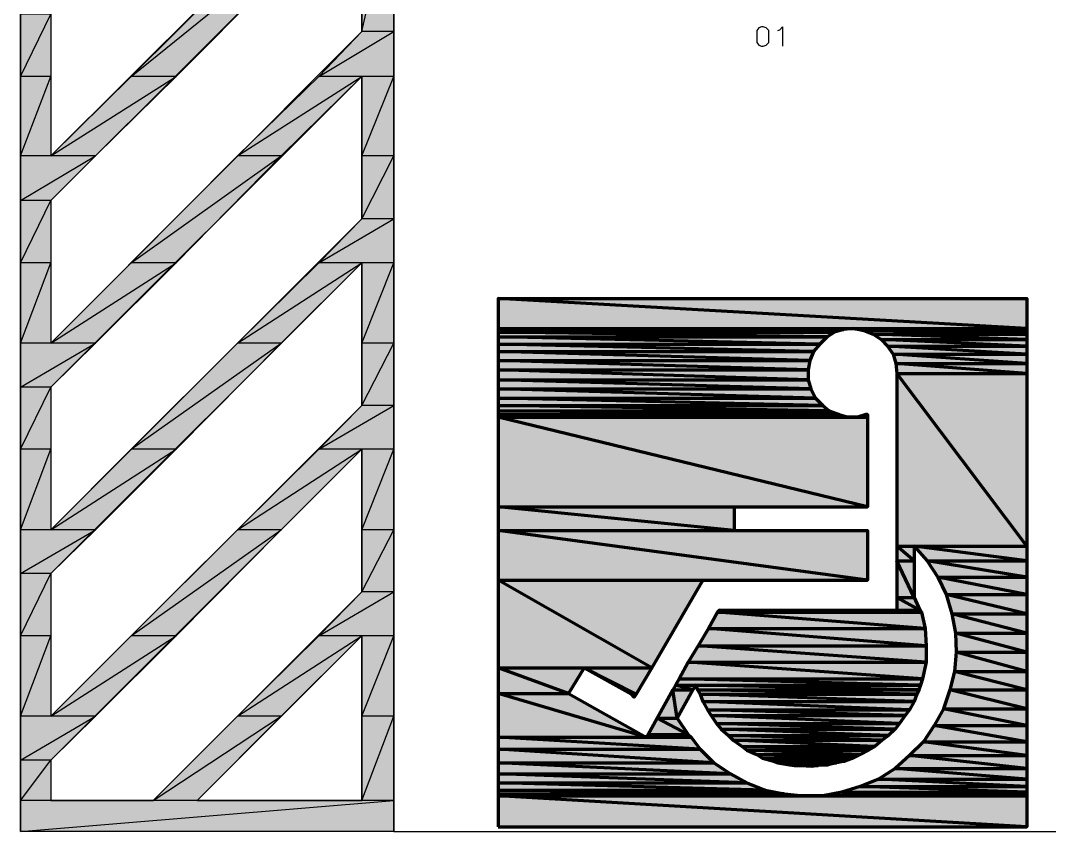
# Model space of a CAD drawing. Header units: millimetres. Extents: x 2273 to 2522, y 1034 to 1187.
# Drawn here: x 2295.446 to 2298.754, y 1128.524 to 1131.132 of the extents above; entities that cross this region are included whole.
import ezdxf

# ---------------------------------------------------------------- set-up
doc = ezdxf.new("R2010")
doc.units = ezdxf.units.MM
doc.linetypes.add('DASHED', pattern=[19.05, 12.7, -6.35])
doc.layers.add('LAYER8', color=8, linetype='Continuous')
doc.layers.add('PAREDES', color=4, linetype='Continuous', lineweight=100)
doc.layers.add('projeção coberta', color=252, linetype='DASHED', lineweight=0)

# ---------------------------------------------------------------- blocks, each defined once
blk = doc.blocks.new('FA')
at = {"layer": 'projeção coberta', "linetype": 'Continuous'}
for points in [[(85.9946, 166.7069), (84.2946, 166.8039), (84.2946, 166.7069), (85.9946, 166.7069), (84.2946, 166.8039), (85.9946, 166.8039)], [(85.4064, 166.7039), (84.2946, 166.7069), (84.2946, 166.7039), (85.4064, 166.7039), (84.2946, 166.7069), (85.4387, 166.7069)], [(85.9946, 166.7039), (85.4387, 166.7069), (85.4564, 166.7039), (85.9946, 166.7039), (85.4387, 166.7069), (85.9946, 166.7069)], [(85.377, 166.6951), (84.2946, 166.7039), (84.2946, 166.6951), (85.377, 166.6951), (84.2946, 166.7039), (85.4064, 166.7039)], [(85.3534, 166.6804), (84.2946, 166.6951), (84.2946, 166.6804), (85.3534, 166.6804), (84.2946, 166.6951), (85.377, 166.6951)], [(85.3299, 166.6569), (84.2946, 166.6804), (84.2946, 166.6569), (85.3299, 166.6569), (84.2946, 166.6804), (85.3534, 166.6804)], [(85.9946, 166.701), (85.4564, 166.7039), (85.4711, 166.701), (85.9946, 166.701), (85.4564, 166.7039), (85.9946, 166.7039)], [(85.9946, 166.6892), (85.4711, 166.701), (85.5005, 166.6892), (85.9946, 166.6892), (85.4711, 166.701), (85.9946, 166.701)], [(85.9946, 166.6716), (85.5005, 166.6892), (85.527, 166.6716), (85.9946, 166.6716), (85.5005, 166.6892), (85.9946, 166.6892)], [(85.3093, 166.6333), (84.2946, 166.6569), (84.2946, 166.6333), (85.3093, 166.6333), (84.2946, 166.6569), (85.3299, 166.6569)], [(85.9946, 166.651), (85.527, 166.6716), (85.5475, 166.651), (85.9946, 166.651), (85.527, 166.6716), (85.9946, 166.6716)], [(85.9946, 166.6245), (85.5475, 166.651), (85.5652, 166.6245), (85.9946, 166.6245), (85.5475, 166.651), (85.9946, 166.651)], [(85.2975, 166.6039), (84.2946, 166.6333), (84.2946, 166.6039), (85.2975, 166.6039), (84.2946, 166.6333), (85.3093, 166.6333)], [(85.9946, 166.5951), (85.5652, 166.6245), (85.574, 166.5951), (85.9946, 166.5951), (85.5652, 166.6245), (85.9946, 166.6245)], [(85.2917, 166.5745), (84.2946, 166.6039), (84.2946, 166.5745), (85.2917, 166.5745), (84.2946, 166.6039), (85.2975, 166.6039)], [(85.2917, 166.5422), (84.2946, 166.5745), (84.2946, 166.5422), (85.2917, 166.5422), (84.2946, 166.5745), (85.2917, 166.5745)], [(85.9946, 166.5627), (85.574, 166.5951), (85.577, 166.5627), (85.9946, 166.5627), (85.574, 166.5951), (85.9946, 166.5951)], [(85.3005, 166.5127), (84.2946, 166.5422), (84.2946, 166.5127), (85.3005, 166.5127), (84.2946, 166.5422), (85.2917, 166.5422)], [(85.9946, 166.0069), (85.577, 166.5627), (85.577, 166.0069), (85.9946, 166.0069), (85.577, 166.5627), (85.9946, 166.5627)], [(85.3152, 166.4833), (84.2946, 166.5127), (84.2946, 166.4833), (85.3152, 166.4833), (84.2946, 166.5127), (85.3005, 166.5127)], [(85.3387, 166.4598), (84.2946, 166.4833), (84.2946, 166.4598), (85.3387, 166.4598), (84.2946, 166.4833), (85.3152, 166.4833)], [(85.3593, 166.4422), (84.2946, 166.4598), (84.2946, 166.4422), (85.3593, 166.4422), (84.2946, 166.4598), (85.3387, 166.4598)], [(85.3917, 166.4304), (84.2946, 166.4422), (84.2946, 166.4304), (85.3917, 166.4304), (84.2946, 166.4422), (85.3593, 166.4422)], [(85.4211, 166.4216), (84.2946, 166.4304), (84.2946, 166.4216), (85.4211, 166.4216), (84.2946, 166.4304), (85.3917, 166.4304)], [(85.4828, 166.1333), (84.2946, 166.4216), (84.2946, 166.1333), (85.4828, 166.1333), (84.2946, 166.4216), (85.4828, 166.4216)], [(85.4828, 166.4216), (85.477, 166.4304), (85.4505, 166.4216), (85.4828, 166.4216), (85.477, 166.4304), (85.4828, 166.4304)], [(85.0534, 166.0569), (84.2946, 166.1333), (84.2946, 166.0569), (85.0534, 166.0569), (84.2946, 166.1333), (85.0534, 166.1333)], [(85.4828, 165.898), (84.2946, 166.0569), (84.2946, 165.898), (85.4828, 165.898), (84.2946, 166.0569), (85.4828, 166.0569)], [(85.6328, 165.9598), (85.577, 166.0069), (85.577, 165.9598), (85.6328, 165.9598), (85.577, 166.0069), (85.6328, 166.0069)], [(85.9946, 165.9598), (85.6328, 166.0069), (85.674, 165.9598), (85.9946, 165.9598), (85.6328, 166.0069), (85.9946, 166.0069)], [(85.6328, 165.8422), (85.577, 165.9598), (85.577, 165.8422), (85.6328, 165.8422), (85.577, 165.9598), (85.6328, 165.9598)], [(85.9946, 165.9069), (85.674, 165.9598), (85.7093, 165.9069), (85.9946, 165.9069), (85.674, 165.9598), (85.9946, 165.9598)], [(84.7887, 165.6157), (84.2946, 165.898), (84.2946, 165.6157), (84.7887, 165.6157), (84.2946, 165.898), (84.9534, 165.898)], [(85.9946, 165.851), (85.7093, 165.9069), (85.7358, 165.851), (85.9946, 165.851), (85.7093, 165.9069), (85.9946, 165.9069)], [(85.9946, 165.7892), (85.7358, 165.851), (85.7534, 165.7892), (85.9946, 165.7892), (85.7358, 165.851), (85.9946, 165.851)], [(85.6505, 165.801), (85.577, 165.8422), (85.577, 165.801), (85.6505, 165.801), (85.577, 165.8422), (85.6328, 165.8422)], [(85.6681, 165.7422), (85.0005, 165.7951), (84.9711, 165.7422), (85.6681, 165.7422), (85.0005, 165.7951), (85.6564, 165.7951)], [(85.6564, 165.7951), (85.0064, 165.801), (85.0005, 165.7951), (85.6564, 165.7951), (85.0064, 165.801), (85.6505, 165.801)], [(85.9946, 165.7275), (85.7534, 165.7892), (85.7652, 165.7275), (85.9946, 165.7275), (85.7534, 165.7892), (85.9946, 165.7892)], [(85.6711, 165.6863), (84.9711, 165.7422), (84.9387, 165.6863), (85.6711, 165.6863), (84.9711, 165.7422), (85.6681, 165.7422)], [(85.9946, 165.6657), (85.7652, 165.7275), (85.7681, 165.6657), (85.9946, 165.6657), (85.7652, 165.7275), (85.9946, 165.7275)], [(85.6711, 165.6333), (84.9387, 165.6863), (84.9064, 165.6333), (85.6711, 165.6333), (84.9387, 165.6863), (85.6711, 165.6863)], [(85.9946, 165.6039), (85.7681, 165.6657), (85.7623, 165.6039), (85.9946, 165.6039), (85.7681, 165.6657), (85.9946, 165.6657)], [(84.5211, 165.5333), (84.2946, 165.6157), (84.2946, 165.5333), (84.5211, 165.5333), (84.2946, 165.6157), (84.5711, 165.6157)], [(84.7387, 165.5304), (84.5711, 165.6157), (84.724, 165.5304), (84.7387, 165.5304), (84.5711, 165.6157), (84.7887, 165.6157)], [(85.6593, 165.5804), (84.9064, 165.6333), (84.877, 165.5804), (85.6593, 165.5804), (84.9064, 165.6333), (85.6711, 165.6333)], [(85.6534, 165.5598), (84.877, 165.5804), (84.8652, 165.5598), (85.6534, 165.5598), (84.877, 165.5804), (85.6593, 165.5804)], [(85.9946, 165.5451), (85.7623, 165.6039), (85.7475, 165.5451), (85.9946, 165.5451), (85.7623, 165.6039), (85.9946, 165.6039)], [(84.9211, 165.5451), (84.8652, 165.5598), (84.8564, 165.5451), (84.9211, 165.5451), (84.8652, 165.5598), (84.9299, 165.5598)], [(85.6475, 165.5451), (84.9299, 165.5598), (84.9358, 165.5451), (85.6475, 165.5451), (84.9299, 165.5598), (85.6534, 165.5598)], [(84.7711, 165.3922), (84.2946, 165.5333), (84.2946, 165.3922), (84.7711, 165.3922), (84.2946, 165.5333), (84.5211, 165.5333)], [(84.724, 165.5304), (84.7387, 165.5304), (84.7328, 165.5216)], [(84.8711, 165.4539), (84.8564, 165.5451), (84.8064, 165.4539), (84.8711, 165.4539), (84.8564, 165.5451), (84.9211, 165.5451)], [(85.6417, 165.5304), (84.9358, 165.5451), (84.9446, 165.5304), (85.6417, 165.5304), (84.9358, 165.5451), (85.6475, 165.5451)], [(85.6328, 165.5069), (84.9446, 165.5304), (84.9534, 165.5069), (85.6328, 165.5069), (84.9446, 165.5304), (85.6417, 165.5304)], [(85.9946, 165.4833), (85.7475, 165.5451), (85.727, 165.4833), (85.9946, 165.4833), (85.7475, 165.5451), (85.9946, 165.5451)], [(85.6181, 165.4804), (84.9534, 165.5069), (84.9681, 165.4804), (85.6181, 165.4804), (84.9534, 165.5069), (85.6328, 165.5069)], [(85.9946, 165.4304), (85.727, 165.4833), (85.6975, 165.4304), (85.9946, 165.4304), (85.727, 165.4833), (85.9946, 165.4833)], [(84.9064, 165.401), (84.8064, 165.4539), (84.777, 165.401), (84.9064, 165.401), (84.8064, 165.4539), (84.8711, 165.4539)], [(85.6034, 165.4627), (84.9681, 165.4804), (84.9799, 165.4627), (85.6034, 165.4627), (84.9681, 165.4804), (85.6181, 165.4804)], [(85.5858, 165.4363), (84.9799, 165.4627), (84.9975, 165.4363), (85.5858, 165.4363), (84.9799, 165.4627), (85.6034, 165.4627)], [(85.5711, 165.4186), (84.9975, 165.4363), (85.0123, 165.4186), (85.5711, 165.4186), (84.9975, 165.4363), (85.5858, 165.4363)], [(85.5505, 165.398), (85.0123, 165.4186), (85.0358, 165.398), (85.5505, 165.398), (85.0123, 165.4186), (85.5711, 165.4186)], [(85.9946, 165.3775), (85.6975, 165.4304), (85.6623, 165.3775), (85.9946, 165.3775), (85.6975, 165.4304), (85.9946, 165.4304)], [(84.9446, 165.3539), (84.2946, 165.3922), (84.2946, 165.3539), (84.9446, 165.3539), (84.2946, 165.3922), (84.9152, 165.3922)], [(84.9152, 165.3922), (84.777, 165.401), (84.7711, 165.3922), (84.9152, 165.3922), (84.777, 165.401), (84.9064, 165.401)], [(85.5299, 165.3833), (85.0358, 165.398), (85.0505, 165.3833), (85.5299, 165.3833), (85.0358, 165.398), (85.5505, 165.398)], [(85.5064, 165.3627), (85.0505, 165.3833), (85.0799, 165.3627), (85.5064, 165.3627), (85.0505, 165.3833), (85.5299, 165.3833)], [(84.9887, 165.3098), (84.2946, 165.3539), (84.2946, 165.3098), (84.9887, 165.3098), (84.2946, 165.3539), (84.9446, 165.3539)], [(85.4858, 165.351), (85.0799, 165.3627), (85.0946, 165.351), (85.4858, 165.351), (85.0799, 165.3627), (85.5064, 165.3627)], [(85.4593, 165.3363), (85.0946, 165.351), (85.127, 165.3363), (85.4593, 165.3363), (85.0946, 165.351), (85.4858, 165.351)], [(85.9946, 165.3333), (85.6623, 165.3775), (85.6181, 165.3333), (85.9946, 165.3333), (85.6623, 165.3775), (85.9946, 165.3775)], [(85.4358, 165.3245), (85.127, 165.3363), (85.1446, 165.3245), (85.4358, 165.3245), (85.127, 165.3363), (85.4593, 165.3363)], [(85.4093, 165.3157), (85.1446, 165.3245), (85.1799, 165.3157), (85.4093, 165.3157), (85.1446, 165.3245), (85.4358, 165.3245)], [(85.3828, 165.3098), (85.1799, 165.3157), (85.1946, 165.3098), (85.3828, 165.3098), (85.1799, 165.3157), (85.4093, 165.3157)], [(85.9946, 165.2922), (85.6181, 165.3333), (85.5711, 165.2922), (85.9946, 165.2922), (85.6181, 165.3333), (85.9946, 165.3333)], [(85.0417, 165.2745), (84.2946, 165.3098), (84.2946, 165.2745), (85.0417, 165.2745), (84.2946, 165.3098), (84.9887, 165.3098)], [(85.3564, 165.3039), (85.1946, 165.3098), (85.2328, 165.3039), (85.3564, 165.3039), (85.1946, 165.3098), (85.3828, 165.3098)], [(85.2475, 165.301), (85.324, 165.301), (85.2328, 165.3039), (85.2475, 165.301), (85.324, 165.301), (85.3034, 165.298)], [(85.2328, 165.3039), (85.3564, 165.3039), (85.324, 165.301)], [(85.9946, 165.2569), (85.5711, 165.2922), (85.5181, 165.2569), (85.9946, 165.2569), (85.5711, 165.2922), (85.9946, 165.2922)], [(85.0946, 165.2451), (84.2946, 165.2745), (84.2946, 165.2451), (85.0946, 165.2451), (84.2946, 165.2745), (85.0417, 165.2745)], [(85.9946, 165.2333), (85.5181, 165.2569), (85.4593, 165.2333), (85.9946, 165.2333), (85.5181, 165.2569), (85.9946, 165.2569)], [(85.1534, 165.2216), (84.2946, 165.2451), (84.2946, 165.2216), (85.1534, 165.2216), (84.2946, 165.2451), (85.0946, 165.2451)], [(85.2152, 165.2098), (84.2946, 165.2216), (84.2946, 165.2098), (85.2152, 165.2098), (84.2946, 165.2216), (85.1534, 165.2216)], [(85.9946, 165.2157), (85.4593, 165.2333), (85.4005, 165.2157), (85.9946, 165.2157), (85.4593, 165.2333), (85.9946, 165.2333)], [(85.277, 165.2039), (84.2946, 165.2098), (84.2946, 165.2039), (85.277, 165.2039), (84.2946, 165.2098), (85.2152, 165.2098)], [(85.9946, 165.1039), (84.2946, 165.2039), (84.2946, 165.1039), (85.9946, 165.1039), (84.2946, 165.2039), (85.9946, 165.2039)], [(85.9946, 165.2039), (85.4005, 165.2157), (85.3387, 165.2039), (85.9946, 165.2039), (85.4005, 165.2157), (85.9946, 165.2157)]]:
    blk.add_hatch(color=150, dxfattribs=at).paths.add_polyline_path(points)
at = {"layer": 'PAREDES', "color": 150, "linetype": 'Continuous'}
for points in [[(84.2946, 166.7069), (85.9946, 166.7069), (84.2946, 166.8039), (84.2946, 166.7069)], [(85.9946, 166.7069), (84.2946, 166.8039), (85.9946, 166.8039), (85.9946, 166.7069)], [(84.2946, 166.7039), (85.4064, 166.7039), (84.2946, 166.7069), (84.2946, 166.7039)], [(85.4064, 166.7039), (84.2946, 166.7069), (85.4387, 166.7069), (85.4064, 166.7039)], [(85.4564, 166.7039), (85.9946, 166.7039), (85.4387, 166.7069), (85.4564, 166.7039)], [(85.9946, 166.7039), (85.4387, 166.7069), (85.9946, 166.7069), (85.9946, 166.7039)], [(84.2946, 166.6951), (85.377, 166.6951), (84.2946, 166.7039), (84.2946, 166.6951)], [(85.377, 166.6951), (84.2946, 166.7039), (85.4064, 166.7039), (85.377, 166.6951)], [(84.2946, 166.6804), (85.3534, 166.6804), (84.2946, 166.6951), (84.2946, 166.6804)], [(85.3534, 166.6804), (84.2946, 166.6951), (85.377, 166.6951), (85.3534, 166.6804)], [(84.2946, 166.6569), (85.3299, 166.6569), (84.2946, 166.6804), (84.2946, 166.6569)], [(85.3299, 166.6569), (84.2946, 166.6804), (85.3534, 166.6804), (85.3299, 166.6569)], [(85.4711, 166.701), (85.9946, 166.701), (85.4564, 166.7039), (85.4711, 166.701)], [(85.9946, 166.701), (85.4564, 166.7039), (85.9946, 166.7039), (85.9946, 166.701)], [(85.5005, 166.6892), (85.9946, 166.6892), (85.4711, 166.701), (85.5005, 166.6892)], [(85.9946, 166.6892), (85.4711, 166.701), (85.9946, 166.701), (85.9946, 166.6892)], [(85.527, 166.6716), (85.9946, 166.6716), (85.5005, 166.6892), (85.527, 166.6716)], [(85.9946, 166.6716), (85.5005, 166.6892), (85.9946, 166.6892), (85.9946, 166.6716)], [(84.2946, 166.6333), (85.3093, 166.6333), (84.2946, 166.6569), (84.2946, 166.6333)], [(85.3093, 166.6333), (84.2946, 166.6569), (85.3299, 166.6569), (85.3093, 166.6333)], [(85.5475, 166.651), (85.9946, 166.651), (85.527, 166.6716), (85.5475, 166.651)], [(85.9946, 166.651), (85.527, 166.6716), (85.9946, 166.6716), (85.9946, 166.651)], [(85.5652, 166.6245), (85.9946, 166.6245), (85.5475, 166.651), (85.5652, 166.6245)], [(85.9946, 166.6245), (85.5475, 166.651), (85.9946, 166.651), (85.9946, 166.6245)], [(84.2946, 166.6039), (85.2975, 166.6039), (84.2946, 166.6333), (84.2946, 166.6039)], [(85.2975, 166.6039), (84.2946, 166.6333), (85.3093, 166.6333), (85.2975, 166.6039)], [(85.574, 166.5951), (85.9946, 166.5951), (85.5652, 166.6245), (85.574, 166.5951)], [(85.9946, 166.5951), (85.5652, 166.6245), (85.9946, 166.6245), (85.9946, 166.5951)], [(84.2946, 166.5745), (85.2917, 166.5745), (84.2946, 166.6039), (84.2946, 166.5745)], [(85.2917, 166.5745), (84.2946, 166.6039), (85.2975, 166.6039), (85.2917, 166.5745)], [(84.2946, 166.5422), (85.2917, 166.5422), (84.2946, 166.5745), (84.2946, 166.5422)], [(85.2917, 166.5422), (84.2946, 166.5745), (85.2917, 166.5745), (85.2917, 166.5422)], [(85.577, 166.5627), (85.9946, 166.5627), (85.574, 166.5951), (85.577, 166.5627)], [(85.9946, 166.5627), (85.574, 166.5951), (85.9946, 166.5951), (85.9946, 166.5627)], [(84.2946, 166.5127), (85.3005, 166.5127), (84.2946, 166.5422), (84.2946, 166.5127)], [(85.3005, 166.5127), (84.2946, 166.5422), (85.2917, 166.5422), (85.3005, 166.5127)], [(85.577, 166.0069), (85.9946, 166.0069), (85.577, 166.5627), (85.577, 166.0069)], [(85.9946, 166.0069), (85.577, 166.5627), (85.9946, 166.5627), (85.9946, 166.0069)], [(84.2946, 166.4833), (85.3152, 166.4833), (84.2946, 166.5127), (84.2946, 166.4833)], [(85.3152, 166.4833), (84.2946, 166.5127), (85.3005, 166.5127), (85.3152, 166.4833)], [(84.2946, 166.4598), (85.3387, 166.4598), (84.2946, 166.4833), (84.2946, 166.4598)], [(85.3387, 166.4598), (84.2946, 166.4833), (85.3152, 166.4833), (85.3387, 166.4598)], [(84.2946, 166.4422), (85.3593, 166.4422), (84.2946, 166.4598), (84.2946, 166.4422)], [(85.3593, 166.4422), (84.2946, 166.4598), (85.3387, 166.4598), (85.3593, 166.4422)], [(84.2946, 166.4304), (85.3917, 166.4304), (84.2946, 166.4422), (84.2946, 166.4304)], [(85.3917, 166.4304), (84.2946, 166.4422), (85.3593, 166.4422), (85.3917, 166.4304)], [(84.2946, 166.4216), (85.4211, 166.4216), (84.2946, 166.4304), (84.2946, 166.4216)], [(85.4211, 166.4216), (84.2946, 166.4304), (85.3917, 166.4304), (85.4211, 166.4216)], [(84.2946, 166.1333), (85.4828, 166.1333), (84.2946, 166.4216), (84.2946, 166.1333)], [(85.4828, 166.1333), (84.2946, 166.4216), (85.4828, 166.4216), (85.4828, 166.1333)], [(85.4211, 166.4216), (85.4828, 166.4216), (85.4505, 166.4216), (85.4211, 166.4216)], [(85.4505, 166.4216), (85.4828, 166.4216), (85.477, 166.4304), (85.4505, 166.4216)], [(85.4828, 166.4216), (85.4505, 166.4216), (85.4828, 166.4216), (85.4828, 166.4216)], [(85.4828, 166.4304), (85.477, 166.4304), (85.477, 166.4304), (85.4828, 166.4304)], [(85.4828, 166.4216), (85.477, 166.4304), (85.4828, 166.4304), (85.4828, 166.4216)], [(84.2946, 166.0569), (85.0534, 166.0569), (84.2946, 166.1333), (84.2946, 166.0569)], [(85.0534, 166.0569), (84.2946, 166.1333), (85.0534, 166.1333), (85.0534, 166.0569)], [(84.2946, 165.898), (85.4828, 165.898), (84.2946, 166.0569), (84.2946, 165.898)], [(85.4828, 165.898), (84.2946, 166.0569), (85.4828, 166.0569), (85.4828, 165.898)], [(85.577, 165.9598), (85.6328, 165.9598), (85.577, 166.0069), (85.577, 165.9598)], [(85.6328, 165.9598), (85.577, 166.0069), (85.6328, 166.0069), (85.6328, 165.9598)], [(85.674, 165.9598), (85.9946, 165.9598), (85.6328, 166.0069), (85.674, 165.9598)], [(85.9946, 165.9598), (85.6328, 166.0069), (85.9946, 166.0069), (85.9946, 165.9598)], [(85.577, 165.8422), (85.6328, 165.8422), (85.577, 165.9598), (85.577, 165.8422)], [(85.6328, 165.8422), (85.577, 165.9598), (85.6328, 165.9598), (85.6328, 165.8422)], [(85.7093, 165.9069), (85.9946, 165.9069), (85.674, 165.9598), (85.7093, 165.9069)], [(85.9946, 165.9069), (85.674, 165.9598), (85.9946, 165.9598), (85.9946, 165.9069)], [(84.2946, 165.6157), (84.7887, 165.6157), (84.2946, 165.898), (84.2946, 165.6157)], [(84.7887, 165.6157), (84.2946, 165.898), (84.9534, 165.898), (84.7887, 165.6157)], [(85.7358, 165.851), (85.9946, 165.851), (85.7093, 165.9069), (85.7358, 165.851)], [(85.9946, 165.851), (85.7093, 165.9069), (85.9946, 165.9069), (85.9946, 165.851)], [(85.7534, 165.7892), (85.9946, 165.7892), (85.7358, 165.851), (85.7534, 165.7892)], [(85.9946, 165.7892), (85.7358, 165.851), (85.9946, 165.851), (85.9946, 165.7892)], [(85.577, 165.801), (85.6505, 165.801), (85.577, 165.8422), (85.577, 165.801)], [(85.6505, 165.801), (85.577, 165.8422), (85.6328, 165.8422), (85.6505, 165.801)], [(84.9711, 165.7422), (85.6681, 165.7422), (85.0005, 165.7951), (84.9711, 165.7422)], [(85.0005, 165.7951), (85.6564, 165.7951), (85.0064, 165.801), (85.0005, 165.7951)], [(85.6681, 165.7422), (85.0005, 165.7951), (85.6564, 165.7951), (85.6681, 165.7422)], [(85.6564, 165.7951), (85.0064, 165.801), (85.6505, 165.801), (85.6564, 165.7951)], [(85.7652, 165.7275), (85.9946, 165.7275), (85.7534, 165.7892), (85.7652, 165.7275)], [(85.9946, 165.7275), (85.7534, 165.7892), (85.9946, 165.7892), (85.9946, 165.7275)], [(84.9387, 165.6863), (85.6711, 165.6863), (84.9711, 165.7422), (84.9387, 165.6863)], [(85.6711, 165.6863), (84.9711, 165.7422), (85.6681, 165.7422), (85.6711, 165.6863)], [(85.7681, 165.6657), (85.9946, 165.6657), (85.7652, 165.7275), (85.7681, 165.6657)], [(85.9946, 165.6657), (85.7652, 165.7275), (85.9946, 165.7275), (85.9946, 165.6657)], [(84.9064, 165.6333), (85.6711, 165.6333), (84.9387, 165.6863), (84.9064, 165.6333)], [(85.6711, 165.6333), (84.9387, 165.6863), (85.6711, 165.6863), (85.6711, 165.6333)], [(85.7623, 165.6039), (85.9946, 165.6039), (85.7681, 165.6657), (85.7623, 165.6039)], [(85.9946, 165.6039), (85.7681, 165.6657), (85.9946, 165.6657), (85.9946, 165.6039)], [(84.2946, 165.5333), (84.5211, 165.5333), (84.2946, 165.6157), (84.2946, 165.5333)], [(84.5211, 165.5333), (84.2946, 165.6157), (84.5711, 165.6157), (84.5211, 165.5333)], [(84.724, 165.5304), (84.7387, 165.5304), (84.5711, 165.6157), (84.724, 165.5304)], [(84.7387, 165.5304), (84.5711, 165.6157), (84.7887, 165.6157), (84.7387, 165.5304)], [(84.877, 165.5804), (85.6593, 165.5804), (84.9064, 165.6333), (84.877, 165.5804)], [(85.6593, 165.5804), (84.9064, 165.6333), (85.6711, 165.6333), (85.6593, 165.5804)], [(84.8652, 165.5598), (85.6534, 165.5598), (84.877, 165.5804), (84.8652, 165.5598)], [(85.6534, 165.5598), (84.877, 165.5804), (85.6593, 165.5804), (85.6534, 165.5598)], [(85.7475, 165.5451), (85.9946, 165.5451), (85.7623, 165.6039), (85.7475, 165.5451)], [(85.9946, 165.5451), (85.7623, 165.6039), (85.9946, 165.6039), (85.9946, 165.5451)], [(84.8564, 165.5451), (84.9211, 165.5451), (84.8652, 165.5598), (84.8564, 165.5451)], [(84.9211, 165.5451), (84.8652, 165.5598), (84.9299, 165.5598), (84.9211, 165.5451)], [(84.9358, 165.5451), (85.6475, 165.5451), (84.9299, 165.5598), (84.9358, 165.5451)], [(85.6475, 165.5451), (84.9299, 165.5598), (85.6534, 165.5598), (85.6475, 165.5451)], [(84.2946, 165.3922), (84.7711, 165.3922), (84.2946, 165.5333), (84.2946, 165.3922)], [(84.7711, 165.3922), (84.2946, 165.5333), (84.5211, 165.5333), (84.7711, 165.3922)], [(84.724, 165.5304), (84.7387, 165.5304), (84.7328, 165.5216), (84.724, 165.5304)], [(84.8064, 165.4539), (84.8711, 165.4539), (84.8564, 165.5451), (84.8064, 165.4539)], [(84.8711, 165.4539), (84.8564, 165.5451), (84.9211, 165.5451), (84.8711, 165.4539)], [(84.9446, 165.5304), (85.6417, 165.5304), (84.9358, 165.5451), (84.9446, 165.5304)], [(85.6417, 165.5304), (84.9358, 165.5451), (85.6475, 165.5451), (85.6417, 165.5304)], [(84.9534, 165.5069), (85.6328, 165.5069), (84.9446, 165.5304), (84.9534, 165.5069)], [(85.6328, 165.5069), (84.9446, 165.5304), (85.6417, 165.5304), (85.6328, 165.5069)], [(85.727, 165.4833), (85.9946, 165.4833), (85.7475, 165.5451), (85.727, 165.4833)], [(85.9946, 165.4833), (85.7475, 165.5451), (85.9946, 165.5451), (85.9946, 165.4833)], [(84.9681, 165.4804), (85.6181, 165.4804), (84.9534, 165.5069), (84.9681, 165.4804)], [(85.6181, 165.4804), (84.9534, 165.5069), (85.6328, 165.5069), (85.6181, 165.4804)], [(85.6975, 165.4304), (85.9946, 165.4304), (85.727, 165.4833), (85.6975, 165.4304)], [(85.9946, 165.4304), (85.727, 165.4833), (85.9946, 165.4833), (85.9946, 165.4304)], [(84.777, 165.401), (84.9064, 165.401), (84.8064, 165.4539), (84.777, 165.401)], [(84.9064, 165.401), (84.8064, 165.4539), (84.8711, 165.4539), (84.9064, 165.401)], [(84.9799, 165.4627), (85.6034, 165.4627), (84.9681, 165.4804), (84.9799, 165.4627)], [(85.6034, 165.4627), (84.9681, 165.4804), (85.6181, 165.4804), (85.6034, 165.4627)], [(84.9975, 165.4363), (85.5858, 165.4363), (84.9799, 165.4627), (84.9975, 165.4363)], [(85.5858, 165.4363), (84.9799, 165.4627), (85.6034, 165.4627), (85.5858, 165.4363)], [(85.0123, 165.4186), (85.5711, 165.4186), (84.9975, 165.4363), (85.0123, 165.4186)], [(85.5711, 165.4186), (84.9975, 165.4363), (85.5858, 165.4363), (85.5711, 165.4186)], [(85.0358, 165.398), (85.5505, 165.398), (85.0123, 165.4186), (85.0358, 165.398)], [(85.5505, 165.398), (85.0123, 165.4186), (85.5711, 165.4186), (85.5505, 165.398)], [(85.6623, 165.3775), (85.9946, 165.3775), (85.6975, 165.4304), (85.6623, 165.3775)], [(85.9946, 165.3775), (85.6975, 165.4304), (85.9946, 165.4304), (85.9946, 165.3775)], [(84.2946, 165.3539), (84.9446, 165.3539), (84.2946, 165.3922), (84.2946, 165.3539)], [(84.9446, 165.3539), (84.2946, 165.3922), (84.9152, 165.3922), (84.9446, 165.3539)], [(84.7711, 165.3922), (84.9152, 165.3922), (84.777, 165.401), (84.7711, 165.3922)], [(84.9152, 165.3922), (84.777, 165.401), (84.9064, 165.401), (84.9152, 165.3922)], [(85.0505, 165.3833), (85.5299, 165.3833), (85.0358, 165.398), (85.0505, 165.3833)], [(85.5299, 165.3833), (85.0358, 165.398), (85.5505, 165.398), (85.5299, 165.3833)], [(85.0799, 165.3627), (85.5064, 165.3627), (85.0505, 165.3833), (85.0799, 165.3627)], [(85.5064, 165.3627), (85.0505, 165.3833), (85.5299, 165.3833), (85.5064, 165.3627)], [(84.2946, 165.3098), (84.9887, 165.3098), (84.2946, 165.3539), (84.2946, 165.3098)], [(84.9887, 165.3098), (84.2946, 165.3539), (84.9446, 165.3539), (84.9887, 165.3098)], [(85.0946, 165.351), (85.4858, 165.351), (85.0799, 165.3627), (85.0946, 165.351)], [(85.4858, 165.351), (85.0799, 165.3627), (85.5064, 165.3627), (85.4858, 165.351)], [(85.127, 165.3363), (85.4593, 165.3363), (85.0946, 165.351), (85.127, 165.3363)], [(85.4593, 165.3363), (85.0946, 165.351), (85.4858, 165.351), (85.4593, 165.3363)], [(85.6181, 165.3333), (85.9946, 165.3333), (85.6623, 165.3775), (85.6181, 165.3333)], [(85.9946, 165.3333), (85.6623, 165.3775), (85.9946, 165.3775), (85.9946, 165.3333)], [(85.1446, 165.3245), (85.4358, 165.3245), (85.127, 165.3363), (85.1446, 165.3245)], [(85.4358, 165.3245), (85.127, 165.3363), (85.4593, 165.3363), (85.4358, 165.3245)], [(85.1799, 165.3157), (85.4093, 165.3157), (85.1446, 165.3245), (85.1799, 165.3157)], [(85.4093, 165.3157), (85.1446, 165.3245), (85.4358, 165.3245), (85.4093, 165.3157)], [(85.1946, 165.3098), (85.3828, 165.3098), (85.1799, 165.3157), (85.1946, 165.3098)], [(85.3828, 165.3098), (85.1799, 165.3157), (85.4093, 165.3157), (85.3828, 165.3098)], [(85.5711, 165.2922), (85.9946, 165.2922), (85.6181, 165.3333), (85.5711, 165.2922)], [(85.9946, 165.2922), (85.6181, 165.3333), (85.9946, 165.3333), (85.9946, 165.2922)], [(84.2946, 165.2745), (85.0417, 165.2745), (84.2946, 165.3098), (84.2946, 165.2745)], [(85.0417, 165.2745), (84.2946, 165.3098), (84.9887, 165.3098), (85.0417, 165.2745)], [(85.2328, 165.3039), (85.3564, 165.3039), (85.1946, 165.3098), (85.2328, 165.3039)], [(85.3564, 165.3039), (85.1946, 165.3098), (85.3828, 165.3098), (85.3564, 165.3039)], [(85.2328, 165.3039), (85.2475, 165.301), (85.324, 165.301), (85.2328, 165.3039)], [(85.2328, 165.3039), (85.3564, 165.3039), (85.324, 165.301), (85.2328, 165.3039)], [(85.2475, 165.301), (85.324, 165.301), (85.3034, 165.298), (85.2475, 165.301)], [(85.5181, 165.2569), (85.9946, 165.2569), (85.5711, 165.2922), (85.5181, 165.2569)], [(85.9946, 165.2569), (85.5711, 165.2922), (85.9946, 165.2922), (85.9946, 165.2569)], [(84.2946, 165.2451), (85.0946, 165.2451), (84.2946, 165.2745), (84.2946, 165.2451)], [(85.0946, 165.2451), (84.2946, 165.2745), (85.0417, 165.2745), (85.0946, 165.2451)], [(85.4593, 165.2333), (85.9946, 165.2333), (85.5181, 165.2569), (85.4593, 165.2333)], [(85.9946, 165.2333), (85.5181, 165.2569), (85.9946, 165.2569), (85.9946, 165.2333)], [(84.2946, 165.2216), (85.1534, 165.2216), (84.2946, 165.2451), (84.2946, 165.2216)], [(85.1534, 165.2216), (84.2946, 165.2451), (85.0946, 165.2451), (85.1534, 165.2216)], [(84.2946, 165.2098), (85.2152, 165.2098), (84.2946, 165.2216), (84.2946, 165.2098)], [(85.2152, 165.2098), (84.2946, 165.2216), (85.1534, 165.2216), (85.2152, 165.2098)], [(85.4005, 165.2157), (85.9946, 165.2157), (85.4593, 165.2333), (85.4005, 165.2157)], [(85.9946, 165.2157), (85.4593, 165.2333), (85.9946, 165.2333), (85.9946, 165.2157)], [(84.2946, 165.2039), (85.277, 165.2039), (84.2946, 165.2098), (84.2946, 165.2039)], [(85.277, 165.2039), (84.2946, 165.2098), (85.2152, 165.2098), (85.277, 165.2039)], [(84.2946, 165.1039), (85.9946, 165.1039), (84.2946, 165.2039), (84.2946, 165.1039)], [(85.9946, 165.1039), (84.2946, 165.2039), (85.9946, 165.2039), (85.9946, 165.1039)], [(85.277, 165.2039), (85.9946, 165.2039), (85.3387, 165.2039), (85.277, 165.2039)], [(85.3387, 165.2039), (85.9946, 165.2039), (85.4005, 165.2157), (85.3387, 165.2039)], [(85.9946, 165.2039), (85.3387, 165.2039), (85.9946, 165.2039), (85.9946, 165.2039)], [(85.9946, 165.2039), (85.4005, 165.2157), (85.9946, 165.2157), (85.9946, 165.2039)]]:
    blk.add_lwpolyline(points, dxfattribs=at)

msp = doc.modelspace()

# ---------------------------------------------------------------- hatches: boundary and pattern name
at = {"layer": 'LAYER8', "linetype": 'Continuous'}
for points in [[(2295.8019, 1130.953), (2296.5431, 1131.553), (2295.9461, 1130.953), (2295.8019, 1130.953), (2296.5431, 1131.553), (2296.4049, 1131.553)], [(2296.5431, 1131.0971), (2296.6461, 1131.553), (2296.6461, 1131.0971), (2296.5431, 1131.0971), (2296.6461, 1131.553), (2296.5431, 1131.553)], [(2295.4461, 1130.953), (2295.5431, 1131.153), (2295.5431, 1130.953), (2295.4461, 1130.953), (2295.5431, 1131.153), (2295.4461, 1131.153)], [(2296.4049, 1130.953), (2296.6461, 1131.0971), (2296.6461, 1130.953), (2296.4049, 1130.953), (2296.6461, 1131.0971), (2296.5431, 1131.0971)], [(2295.4461, 1130.6971), (2295.5431, 1130.953), (2295.5431, 1130.6971), (2295.4461, 1130.6971), (2295.5431, 1130.953), (2295.4461, 1130.953)], [(2295.5431, 1130.6971), (2295.9461, 1130.953), (2295.6872, 1130.6971), (2295.5431, 1130.6971), (2295.9461, 1130.953), (2295.8019, 1130.953)], [(2296.1431, 1130.6971), (2296.5431, 1130.953), (2296.2843, 1130.6971), (2296.1431, 1130.6971), (2296.5431, 1130.953), (2296.4049, 1130.953)], [(2296.5431, 1130.6971), (2296.6461, 1130.953), (2296.6461, 1130.6971), (2296.5431, 1130.6971), (2296.6461, 1130.953), (2296.5431, 1130.953)], [(2295.4461, 1130.553), (2295.6872, 1130.6971), (2295.5431, 1130.553), (2295.4461, 1130.553), (2295.6872, 1130.6971), (2295.4461, 1130.6971)], [(2295.8019, 1130.353), (2296.2843, 1130.6971), (2295.9461, 1130.353), (2295.8019, 1130.353), (2296.2843, 1130.6971), (2296.1431, 1130.6971)], [(2296.5431, 1130.4942), (2296.6461, 1130.6971), (2296.6461, 1130.4942), (2296.5431, 1130.4942), (2296.6461, 1130.6971), (2296.5431, 1130.6971)], [(2295.4461, 1130.353), (2295.5431, 1130.553), (2295.5431, 1130.353), (2295.4461, 1130.353), (2295.5431, 1130.553), (2295.4461, 1130.553)], [(2296.4049, 1130.353), (2296.6461, 1130.4942), (2296.6461, 1130.353), (2296.4049, 1130.353), (2296.6461, 1130.4942), (2296.5431, 1130.4942)], [(2295.4461, 1130.0942), (2295.5431, 1130.353), (2295.5431, 1130.0942), (2295.4461, 1130.0942), (2295.5431, 1130.353), (2295.4461, 1130.353)], [(2295.5431, 1130.0942), (2295.9461, 1130.353), (2295.6872, 1130.0942), (2295.5431, 1130.0942), (2295.9461, 1130.353), (2295.8019, 1130.353)], [(2296.1431, 1130.0942), (2296.5431, 1130.353), (2296.2843, 1130.0942), (2296.1431, 1130.0942), (2296.5431, 1130.353), (2296.4049, 1130.353)], [(2296.5431, 1130.0942), (2296.6461, 1130.353), (2296.6461, 1130.0942), (2296.5431, 1130.0942), (2296.6461, 1130.353), (2296.5431, 1130.353)], [(2295.4461, 1129.953), (2295.6872, 1130.0942), (2295.5431, 1129.953), (2295.4461, 1129.953), (2295.6872, 1130.0942), (2295.4461, 1130.0942)], [(2295.8019, 1129.753), (2296.2843, 1130.0942), (2295.9461, 1129.753), (2295.8019, 1129.753), (2296.2843, 1130.0942), (2296.1431, 1130.0942)], [(2296.5431, 1129.8942), (2296.6461, 1130.0942), (2296.6461, 1129.8942), (2296.5431, 1129.8942), (2296.6461, 1130.0942), (2296.5431, 1130.0942)], [(2295.4461, 1129.753), (2295.5431, 1129.953), (2295.5431, 1129.753), (2295.4461, 1129.753), (2295.5431, 1129.953), (2295.4461, 1129.953)], [(2296.4049, 1129.753), (2296.6461, 1129.8942), (2296.6461, 1129.753), (2296.4049, 1129.753), (2296.6461, 1129.8942), (2296.5431, 1129.8942)], [(2295.4461, 1129.4942), (2295.5431, 1129.753), (2295.5431, 1129.4942), (2295.4461, 1129.4942), (2295.5431, 1129.753), (2295.4461, 1129.753)], [(2295.5431, 1129.4942), (2295.9461, 1129.753), (2295.6872, 1129.4942), (2295.5431, 1129.4942), (2295.9461, 1129.753), (2295.8019, 1129.753)], [(2296.1431, 1129.4942), (2296.5431, 1129.753), (2296.2843, 1129.4942), (2296.1431, 1129.4942), (2296.5431, 1129.753), (2296.4049, 1129.753)], [(2296.5431, 1129.4942), (2296.6461, 1129.753), (2296.6461, 1129.4942), (2296.5431, 1129.4942), (2296.6461, 1129.753), (2296.5431, 1129.753)], [(2295.4461, 1129.353), (2295.6872, 1129.4942), (2295.5431, 1129.353), (2295.4461, 1129.353), (2295.6872, 1129.4942), (2295.4461, 1129.4942)], [(2295.8019, 1129.153), (2296.2843, 1129.4942), (2295.9461, 1129.153), (2295.8019, 1129.153), (2296.2843, 1129.4942), (2296.1431, 1129.4942)], [(2296.5431, 1129.2942), (2296.6461, 1129.4942), (2296.6461, 1129.2942), (2296.5431, 1129.2942), (2296.6461, 1129.4942), (2296.5431, 1129.4942)], [(2295.4461, 1129.153), (2295.5431, 1129.353), (2295.5431, 1129.153), (2295.4461, 1129.153), (2295.5431, 1129.353), (2295.4461, 1129.353)], [(2296.4049, 1129.153), (2296.6461, 1129.2942), (2296.6461, 1129.153), (2296.4049, 1129.153), (2296.6461, 1129.2942), (2296.5431, 1129.2942)], [(2295.4461, 1128.8942), (2295.5431, 1129.153), (2295.5431, 1128.8942), (2295.4461, 1128.8942), (2295.5431, 1129.153), (2295.4461, 1129.153)], [(2295.5431, 1128.8942), (2295.9461, 1129.153), (2295.6872, 1128.8942), (2295.5431, 1128.8942), (2295.9461, 1129.153), (2295.8019, 1129.153)], [(2296.1431, 1128.8942), (2296.5431, 1129.153), (2296.2843, 1128.8942), (2296.1431, 1128.8942), (2296.5431, 1129.153), (2296.4049, 1129.153)], [(2296.5431, 1128.8942), (2296.6461, 1129.153), (2296.6461, 1128.8942), (2296.5431, 1128.8942), (2296.6461, 1129.153), (2296.5431, 1129.153)], [(2295.4461, 1128.753), (2295.6872, 1128.8942), (2295.5431, 1128.753), (2295.4461, 1128.753), (2295.6872, 1128.8942), (2295.4461, 1128.8942)], [(2295.8725, 1128.6236), (2296.2843, 1128.8942), (2296.0137, 1128.6236), (2295.8725, 1128.6236), (2296.2843, 1128.8942), (2296.1431, 1128.8942)], [(2296.5431, 1128.6236), (2296.6461, 1128.8942), (2296.6461, 1128.6236), (2296.5431, 1128.6236), (2296.6461, 1128.8942), (2296.5431, 1128.8942)], [(2295.4461, 1128.6236), (2295.5431, 1128.753), (2295.5431, 1128.6236), (2295.4461, 1128.6236), (2295.5431, 1128.753), (2295.4461, 1128.753)], [(2295.4461, 1128.5236), (2296.6461, 1128.6236), (2296.6461, 1128.5236), (2295.4461, 1128.5236), (2296.6461, 1128.6236), (2295.4461, 1128.6236)]]:
    msp.add_hatch(color=2, dxfattribs=at).paths.add_polyline_path(points)

# ---------------------------------------------------------------- linework, layer by layer
at = {"layer": 'LAYER8', "color": 0, "linetype": 'Continuous'}
for points in [[(2295.4461, 1133.5236), (2296.6461, 1133.5236), (2296.6461, 1128.5236), (2295.4461, 1128.5236), (2295.4461, 1133.5236)], [(2296.6461, 1128.5236), (2296.6461, 1133.5236)], [(2295.5431, 1131.153), (2295.5431, 1130.6971), (2296.5431, 1131.6942), (2296.5431, 1132.156), (2295.5431, 1131.153)], [(2295.5431, 1130.553), (2295.5431, 1130.0942), (2296.5431, 1131.0971), (2296.5431, 1131.553), (2295.5431, 1130.553)], [(2297.8284, 1131.1118), (2297.8196, 1131.1089), (2297.8137, 1131.1001), (2297.8137, 1131.0854), (2297.8137, 1131.0765), (2297.8137, 1131.0618), (2297.8196, 1131.053), (2297.8284, 1131.0501), (2297.8343, 1131.0501), (2297.8431, 1131.053), (2297.8519, 1131.0618), (2297.8519, 1131.0765), (2297.8519, 1131.0854), (2297.8519, 1131.1001), (2297.8431, 1131.1089), (2297.8343, 1131.1118), (2297.8284, 1131.1118)], [(2297.8813, 1131.1001), (2297.8872, 1131.103), (2297.8961, 1131.1118), (2297.8961, 1131.0501)], [(2296.5431, 1130.953), (2295.5431, 1129.953), (2295.5431, 1129.4942), (2296.5431, 1130.4942), (2296.5431, 1130.953)], [(2296.5431, 1130.353), (2295.5431, 1129.353), (2295.5431, 1128.8942), (2296.5431, 1129.8942), (2296.5431, 1130.353)], [(2296.5431, 1129.753), (2295.5431, 1128.753), (2295.5431, 1128.6236), (2295.8725, 1128.6236), (2296.5431, 1129.2942), (2296.5431, 1129.753)], [(2296.5431, 1129.153), (2296.0137, 1128.6236), (2296.5431, 1128.6236), (2296.5431, 1129.153)], [(2296.6461, 1128.5236), (2303.849, 1128.5236)]]:
    msp.add_lwpolyline(points, dxfattribs=at)
at = {"layer": 'LAYER8', "color": 2, "linetype": 'Continuous'}
for points in [[(2295.9461, 1130.953), (2295.8019, 1130.953), (2296.5431, 1131.553), (2295.9461, 1130.953)], [(2295.8019, 1130.953), (2296.5431, 1131.553), (2296.4049, 1131.553), (2295.8019, 1130.953)], [(2296.6461, 1131.0971), (2296.5431, 1131.0971), (2296.6461, 1131.553), (2296.6461, 1131.0971)], [(2296.5431, 1131.0971), (2296.6461, 1131.553), (2296.5431, 1131.553), (2296.5431, 1131.0971)], [(2295.5431, 1130.953), (2295.4461, 1130.953), (2295.5431, 1131.153), (2295.5431, 1130.953)], [(2295.4461, 1130.953), (2295.5431, 1131.153), (2295.4461, 1131.153), (2295.4461, 1130.953)], [(2296.6461, 1130.953), (2296.4049, 1130.953), (2296.6461, 1131.0971), (2296.6461, 1130.953)], [(2296.4049, 1130.953), (2296.6461, 1131.0971), (2296.5431, 1131.0971), (2296.4049, 1130.953)], [(2295.5431, 1130.6971), (2295.4461, 1130.6971), (2295.5431, 1130.953), (2295.5431, 1130.6971)], [(2295.4461, 1130.6971), (2295.5431, 1130.953), (2295.4461, 1130.953), (2295.4461, 1130.6971)], [(2295.6872, 1130.6971), (2295.5431, 1130.6971), (2295.9461, 1130.953), (2295.6872, 1130.6971)], [(2295.5431, 1130.6971), (2295.9461, 1130.953), (2295.8019, 1130.953), (2295.5431, 1130.6971)], [(2296.2843, 1130.6971), (2296.1431, 1130.6971), (2296.5431, 1130.953), (2296.2843, 1130.6971)], [(2296.1431, 1130.6971), (2296.5431, 1130.953), (2296.4049, 1130.953), (2296.1431, 1130.6971)], [(2296.6461, 1130.6971), (2296.5431, 1130.6971), (2296.6461, 1130.953), (2296.6461, 1130.6971)], [(2296.5431, 1130.6971), (2296.6461, 1130.953), (2296.5431, 1130.953), (2296.5431, 1130.6971)], [(2295.5431, 1130.553), (2295.4461, 1130.553), (2295.6872, 1130.6971), (2295.5431, 1130.553)], [(2295.4461, 1130.553), (2295.6872, 1130.6971), (2295.4461, 1130.6971), (2295.4461, 1130.553)], [(2295.9461, 1130.353), (2295.8019, 1130.353), (2296.2843, 1130.6971), (2295.9461, 1130.353)], [(2295.8019, 1130.353), (2296.2843, 1130.6971), (2296.1431, 1130.6971), (2295.8019, 1130.353)], [(2296.6461, 1130.4942), (2296.5431, 1130.4942), (2296.6461, 1130.6971), (2296.6461, 1130.4942)], [(2296.5431, 1130.4942), (2296.6461, 1130.6971), (2296.5431, 1130.6971), (2296.5431, 1130.4942)], [(2295.5431, 1130.353), (2295.4461, 1130.353), (2295.5431, 1130.553), (2295.5431, 1130.353)], [(2295.4461, 1130.353), (2295.5431, 1130.553), (2295.4461, 1130.553), (2295.4461, 1130.353)], [(2296.6461, 1130.353), (2296.4049, 1130.353), (2296.6461, 1130.4942), (2296.6461, 1130.353)], [(2296.4049, 1130.353), (2296.6461, 1130.4942), (2296.5431, 1130.4942), (2296.4049, 1130.353)], [(2295.5431, 1130.0942), (2295.4461, 1130.0942), (2295.5431, 1130.353), (2295.5431, 1130.0942)], [(2295.4461, 1130.0942), (2295.5431, 1130.353), (2295.4461, 1130.353), (2295.4461, 1130.0942)], [(2295.6872, 1130.0942), (2295.5431, 1130.0942), (2295.9461, 1130.353), (2295.6872, 1130.0942)], [(2295.5431, 1130.0942), (2295.9461, 1130.353), (2295.8019, 1130.353), (2295.5431, 1130.0942)], [(2296.2843, 1130.0942), (2296.1431, 1130.0942), (2296.5431, 1130.353), (2296.2843, 1130.0942)], [(2296.1431, 1130.0942), (2296.5431, 1130.353), (2296.4049, 1130.353), (2296.1431, 1130.0942)], [(2296.6461, 1130.0942), (2296.5431, 1130.0942), (2296.6461, 1130.353), (2296.6461, 1130.0942)], [(2296.5431, 1130.0942), (2296.6461, 1130.353), (2296.5431, 1130.353), (2296.5431, 1130.0942)], [(2295.5431, 1129.953), (2295.4461, 1129.953), (2295.6872, 1130.0942), (2295.5431, 1129.953)], [(2295.4461, 1129.953), (2295.6872, 1130.0942), (2295.4461, 1130.0942), (2295.4461, 1129.953)], [(2295.9461, 1129.753), (2295.8019, 1129.753), (2296.2843, 1130.0942), (2295.9461, 1129.753)], [(2295.8019, 1129.753), (2296.2843, 1130.0942), (2296.1431, 1130.0942), (2295.8019, 1129.753)], [(2296.6461, 1129.8942), (2296.5431, 1129.8942), (2296.6461, 1130.0942), (2296.6461, 1129.8942)], [(2296.5431, 1129.8942), (2296.6461, 1130.0942), (2296.5431, 1130.0942), (2296.5431, 1129.8942)], [(2295.5431, 1129.753), (2295.4461, 1129.753), (2295.5431, 1129.953), (2295.5431, 1129.753)], [(2295.4461, 1129.753), (2295.5431, 1129.953), (2295.4461, 1129.953), (2295.4461, 1129.753)], [(2296.6461, 1129.753), (2296.4049, 1129.753), (2296.6461, 1129.8942), (2296.6461, 1129.753)], [(2296.4049, 1129.753), (2296.6461, 1129.8942), (2296.5431, 1129.8942), (2296.4049, 1129.753)], [(2295.5431, 1129.4942), (2295.4461, 1129.4942), (2295.5431, 1129.753), (2295.5431, 1129.4942)], [(2295.4461, 1129.4942), (2295.5431, 1129.753), (2295.4461, 1129.753), (2295.4461, 1129.4942)], [(2295.6872, 1129.4942), (2295.5431, 1129.4942), (2295.9461, 1129.753), (2295.6872, 1129.4942)], [(2295.5431, 1129.4942), (2295.9461, 1129.753), (2295.8019, 1129.753), (2295.5431, 1129.4942)], [(2296.2843, 1129.4942), (2296.1431, 1129.4942), (2296.5431, 1129.753), (2296.2843, 1129.4942)], [(2296.1431, 1129.4942), (2296.5431, 1129.753), (2296.4049, 1129.753), (2296.1431, 1129.4942)], [(2296.6461, 1129.4942), (2296.5431, 1129.4942), (2296.6461, 1129.753), (2296.6461, 1129.4942)], [(2296.5431, 1129.4942), (2296.6461, 1129.753), (2296.5431, 1129.753), (2296.5431, 1129.4942)], [(2295.5431, 1129.353), (2295.4461, 1129.353), (2295.6872, 1129.4942), (2295.5431, 1129.353)], [(2295.4461, 1129.353), (2295.6872, 1129.4942), (2295.4461, 1129.4942), (2295.4461, 1129.353)], [(2295.9461, 1129.153), (2295.8019, 1129.153), (2296.2843, 1129.4942), (2295.9461, 1129.153)], [(2295.8019, 1129.153), (2296.2843, 1129.4942), (2296.1431, 1129.4942), (2295.8019, 1129.153)], [(2296.6461, 1129.2942), (2296.5431, 1129.2942), (2296.6461, 1129.4942), (2296.6461, 1129.2942)], [(2296.5431, 1129.2942), (2296.6461, 1129.4942), (2296.5431, 1129.4942), (2296.5431, 1129.2942)], [(2295.5431, 1129.153), (2295.4461, 1129.153), (2295.5431, 1129.353), (2295.5431, 1129.153)], [(2295.4461, 1129.153), (2295.5431, 1129.353), (2295.4461, 1129.353), (2295.4461, 1129.153)], [(2296.6461, 1129.153), (2296.4049, 1129.153), (2296.6461, 1129.2942), (2296.6461, 1129.153)], [(2296.4049, 1129.153), (2296.6461, 1129.2942), (2296.5431, 1129.2942), (2296.4049, 1129.153)], [(2295.5431, 1128.8942), (2295.4461, 1128.8942), (2295.5431, 1129.153), (2295.5431, 1128.8942)], [(2295.4461, 1128.8942), (2295.5431, 1129.153), (2295.4461, 1129.153), (2295.4461, 1128.8942)], [(2295.6872, 1128.8942), (2295.5431, 1128.8942), (2295.9461, 1129.153), (2295.6872, 1128.8942)], [(2295.5431, 1128.8942), (2295.9461, 1129.153), (2295.8019, 1129.153), (2295.5431, 1128.8942)], [(2296.2843, 1128.8942), (2296.1431, 1128.8942), (2296.5431, 1129.153), (2296.2843, 1128.8942)], [(2296.1431, 1128.8942), (2296.5431, 1129.153), (2296.4049, 1129.153), (2296.1431, 1128.8942)], [(2296.6461, 1128.8942), (2296.5431, 1128.8942), (2296.6461, 1129.153), (2296.6461, 1128.8942)], [(2296.5431, 1128.8942), (2296.6461, 1129.153), (2296.5431, 1129.153), (2296.5431, 1128.8942)], [(2295.5431, 1128.753), (2295.4461, 1128.753), (2295.6872, 1128.8942), (2295.5431, 1128.753)], [(2295.4461, 1128.753), (2295.6872, 1128.8942), (2295.4461, 1128.8942), (2295.4461, 1128.753)], [(2296.0137, 1128.6236), (2295.8725, 1128.6236), (2296.2843, 1128.8942), (2296.0137, 1128.6236)], [(2295.8725, 1128.6236), (2296.2843, 1128.8942), (2296.1431, 1128.8942), (2295.8725, 1128.6236)], [(2296.6461, 1128.6236), (2296.5431, 1128.6236), (2296.6461, 1128.8942), (2296.6461, 1128.6236)], [(2296.5431, 1128.6236), (2296.6461, 1128.8942), (2296.5431, 1128.8942), (2296.5431, 1128.6236)], [(2295.5431, 1128.6236), (2295.4461, 1128.6236), (2295.5431, 1128.753), (2295.5431, 1128.6236)], [(2295.4461, 1128.6236), (2295.5431, 1128.753), (2295.4461, 1128.753), (2295.4461, 1128.6236)], [(2296.6461, 1128.5236), (2295.4461, 1128.5236), (2296.6461, 1128.6236), (2296.6461, 1128.5236)], [(2295.4461, 1128.5236), (2296.6461, 1128.6236), (2295.4461, 1128.6236), (2295.4461, 1128.5236)]]:
    msp.add_lwpolyline(points, dxfattribs=at)

# ---------------------------------------------------------------- block references
at = {"layer": 'LAYER8', "linetype": 'ByBlock'}
msp.add_blockref('FA', (2212.6867, 963.4344), dxfattribs=at)
at = {"layer": 'LAYER8', "color": 0, "linetype": 'ByBlock'}
msp.add_blockref('FA', (2212.6867, 963.4344), dxfattribs=at)

doc.saveas('drawing.dxf')
